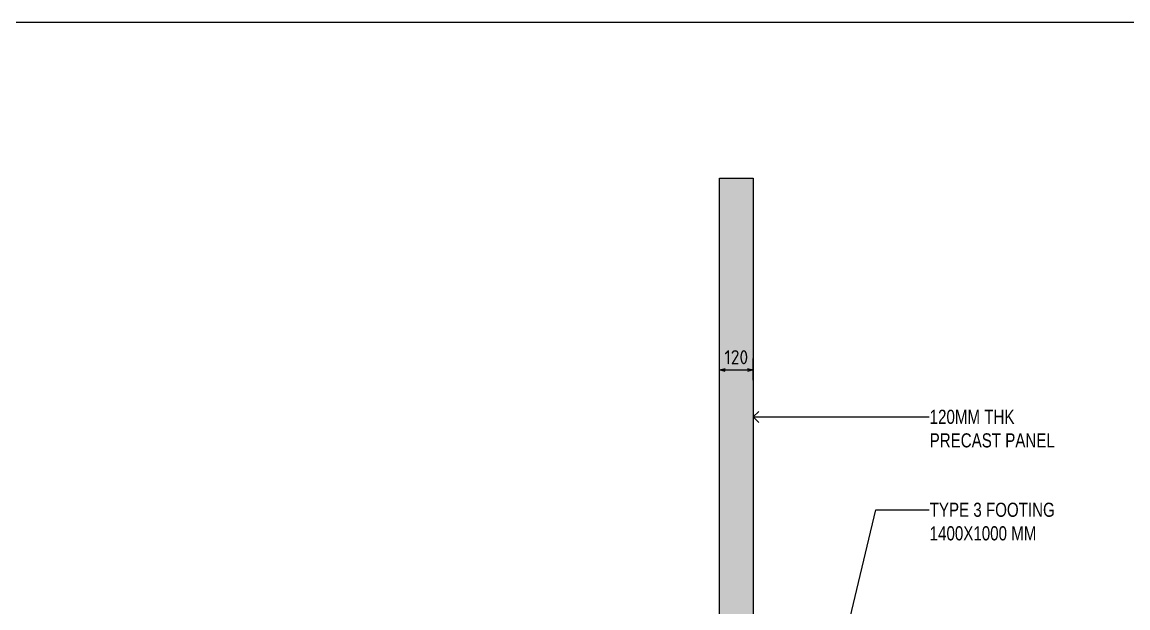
# Model space of a CAD drawing. Header units: centimetres. Extents: x -6122352 to 6876996, y -1694241 to 2592194.
# Drawn here: x 5578514 to 5582428, y -95850 to -93777 of the extents above; entities that cross this region are included whole.
import ezdxf
from ezdxf import colors
from ezdxf.entities.mleader import LeaderData, LeaderLine
from ezdxf.math import Vec2, Vec3

# ---------------------------------------------------------------- set-up
doc = ezdxf.new("R2010")
doc.units = ezdxf.units.CM
doc.header["$MEASUREMENT"] = 0
doc.header["$PDMODE"] = 66
doc.header["$PDSIZE"] = 100
doc.linetypes.add('CENTER', pattern=[2, 1.25, -0.25, 0.25, -0.25])
doc.layers.get('Defpoints').update_dxf_attribs({"color": 255, "linetype": 'CENTER'})
doc.layers.add('@MI-TYPE-01', color=30, linetype='Continuous')
doc.layers.add('A-GLASS HATCH', color=7, linetype='Continuous')
doc.styles.add('JWC 2.5MM', font='GOTHIC.TTF', dxfattribs={"width": 0.8, "height": 2.5})
doc.styles.add('Schueco-BEMSTIL', font='isocpeur.ttf', dxfattribs={"width": 0.9})
doc.dimstyles.new('MI- JWC-TXT-2.5 MM', dxfattribs={"dimscale": 1.5, "dimtxt": 2.5, "dimasz": 1, "dimexe": 2, "dimexo": 1, "dimgap": 1, "dimtad": 1, "dimdec": 0, "dimdsep": 46, "dimtxsty": 'Schueco-BEMSTIL', "dimblk": 'OPEN30', "dimcen": 0, "dimdle": 2, "dimclrd": 140, "dimclre": 8, "dimclrt": 40, "dimadec": 0, "dimazin": 2, "dimtfac": 1, "dimtdec": 0, "dimtix": 1, "dimtmove": 2, "dimatfit": 3, "dimldrblk": 'OPEN', "dimfxl": 2, "dimlwd": -1, "dimlwe": -1, "dimarcsym": 0})

# ---------------------------------------------------------------- blocks, each defined once
blk = doc.blocks.new('_Open30')
at = {"color": 0, "linetype": 'ByBlock', "lineweight": -2}
for p, q in [((-1, 0.27), (0, 0)), ((0, 0), (-1, -0.27)), ((0, 0), (-1, 0))]:
    blk.add_line(p, q, dxfattribs=at)
blk = doc.blocks.new('*D3569')
at = {"layer": '@MI-TYPE-01', "color": 8, "transparency": 16777216}
for p, q in [((5580981.9, -95044.3), (5580981.9, -94968.3)), ((5581101.9, -95044.3), (5581101.9, -94968.3))]:
    blk.add_line(p, q, dxfattribs=at)
at = {"layer": '@MI-TYPE-01', "color": 140, "transparency": 16777216}
blk.add_line((5581001.9, -95008.3), (5581081.9, -95008.3), dxfattribs=at)
at = {"layer": 'Defpoints', "color": 0, "transparency": 16777216}
for p in [(5581101.9, -95008.3), (5580981.9, -95064.3), (5581101.9, -95064.3)]:
    blk.add_point(p, dxfattribs=at)
at = {"layer": '@MI-TYPE-01', "color": 140, "transparency": 16777216, "xscale": 20, "yscale": 20, "zscale": 20, "rotation": 180}
blk.add_blockref('_Open30', (5580981.9, -95008.3), dxfattribs=at)
at = {"layer": '@MI-TYPE-01', "color": 140, "transparency": 16777216, "xscale": 20, "yscale": 20, "zscale": 20}
blk.add_blockref('_Open30', (5581101.9, -95008.3), dxfattribs=at)
at = {"layer": '@MI-TYPE-01', "color": 40, "transparency": 16777216, "insert": (5581041.9, -94963.3), "char_height": 50, "attachment_point": 5, "style": 'Schueco-BEMSTIL'}
blk.add_mtext('120', dxfattribs=at)
blk = doc.blocks.new('_Open')
at = {"color": 0, "linetype": 'ByBlock', "lineweight": -2}
for p, q in [((-1, 0.2), (0, 0)), ((-1, -0.2), (0, 0)), ((0, 0), (-1, 0))]:
    blk.add_line(p, q, dxfattribs=at)
blk = doc.blocks.new('_Open90')
at = {"color": 0, "linetype": 'ByBlock', "lineweight": -2}
for p, q in [((0, 0), (-1, 0)), ((-0.5, 0.5), (0, 0)), ((0, 0), (-0.5, -0.5))]:
    blk.add_line(p, q, dxfattribs=at)

msp = doc.modelspace()

# ---------------------------------------------------------------- hatches: boundary and pattern name
at = {"layer": 'A-GLASS HATCH'}
h = msp.add_hatch(dxfattribs=at)
h.set_pattern_fill('AR-CONC', color=256, scale=10)
h.set_pattern_definition([(50, (0, 0), (71.72601826, -6.2752135), [7.5, -82.5]), (355, (0, 0), (-13.8751334, 75.2192134), [6, -66]), (100.4514445, (5.98, -0.52), (57.8508847, 68.9439991), [6.3740192, -70.1142112]), (46.1842, (0, 20), (106.724133, -16.5519281), [11.25, -123.75]), (96.6356355, (8.89, 18.62), (93.4661946, 97.41186), [9.5610342, -105.171376]), (351.184164, (0, 20), (93.4661945, 97.41186), [9, -99]), (21, (10, 15), (59.6907052, -40.26188907), [7.5, -82.5]), (326, (10, 15), (24.3315332, 72.5150045), [6, -66]), (71.4514447, (14.974, 11.645), (84.0222377, 32.2531153), [6.374019, -70.1142112]), (37.5, (0, 0), (1.21598553, 33.28938538), [0, -65.2, 0, -67, 0, -66.25]), (7.5, (0, 0), (26.30695374, 39.44117119), [0, -38.2, 0, -63.7, 0, -25.25]), (327.5, (-22.3, 0), (53.38224362, -2.25548717), [0, -25, 0, -78, 0, -103.5]), (317.5, (-32.3, 0), (58.31861693, 10.01049823), [0, -32.5, 0, -51.8, 0, -73.5])])
h.paths.add_polyline_path([(5581101.92459, -94329.1372), (5580981.92459, -94329.1372), (5580981.92459, -96139.1372), (5581101.92459, -96139.1372)])
h.paths.add_polyline_path([(5581101.92459, -96139.1372), (5580981.92459, -96139.1372), (5580981.92459, -96879.1372), (5581101.92459, -96879.1372)])
h.paths.add_polyline_path([(5580986.67459, -95020.82293), (5581097.17459, -95020.82293), (5581097.17459, -94900.82293), (5580986.67459, -94900.82293)], flags=24)
h.paths.add_polyline_path([(5580966.42459, -96341.9816), (5581117.42459, -96341.9816), (5581117.42459, -96221.9816), (5580966.42459, -96221.9816)], flags=9)

# ---------------------------------------------------------------- linework, layer by layer
msp.add_lwpolyline([(5576407.9328, -93777.369), (5586303.80744, -93777.369), (5586303.80744, -100298.19074), (5576407.9328, -100298.19074)], close=True)
at = {"layer": '@MI-TYPE-01'}
msp.add_lwpolyline([(5580981.92459, -94329.1372), (5581101.92459, -94329.1372), (5581101.92459, -96879.1372), (5580981.92459, -96879.1372)], close=True, dxfattribs=at)

# ---------------------------------------------------------------- dimensions: what is measured, and where the dimension line sits
dim = msp.add_linear_dim(base=(5581101.92459, -95008.32293), p1=(5580981.92459, -95064.28038), p2=(5581101.92459, -95064.28038), dimstyle='MI- JWC-TXT-2.5 MM', dxfattribs=at)
dim.commit()
dim.dimension.update_dxf_attribs({"geometry": '*D3569', "text_midpoint": (5581041.92459, -94963.32293)})

# ---------------------------------------------------------------- leaders
ml = msp.add_multileader_mtext('Standard')
ml.set_content('120MM THK \\PPRECAST PANEL', color=256, style='JWC 2.5MM')
ml.set_leader_properties()
ml.set_arrow_properties(name='OPEN90')
ml.build(insert=Vec2(0, 0))
ml.multileader.update_dxf_attribs({"text_right_attachment_type": 6, "dogleg_length": 0.36, "arrow_head_size": 40, "scale": 20})
ctx = ml.context
ctx.base_point, ctx.scale, ctx.char_height, ctx.arrow_head_size, ctx.landing_gap_size, ctx.plane_origin = Vec3(5581724.66696, -95174.90435), 20, 50, 40, 1.8, Vec3(5581101.92459, -95174.90435)
ctx.right_attachment = 6
notes = []
notes.append((ctx, [(0, (1, 1, 0), (5581543.88537, -95174.90435), (1, 0), 180.7816, [(0, [(5581101.92459, -95174.90435)], 0, [])])]))
ctx.mtext.insert, ctx.mtext.flow_direction = Vec3(5581726.46696, -95149.27553), 5
ml = msp.add_multileader_mtext('Standard')
ml.set_content('TYPE 3 FOOTING\\P1400X1000 MM', color=256, style='JWC 2.5MM')
ml.set_leader_properties()
ml.set_arrow_properties(name='OPEN90')
ml.build(insert=Vec2(0, 0))
ml.multileader.update_dxf_attribs({"text_right_attachment_type": 6, "dogleg_length": 0.36, "arrow_head_size": 40, "scale": 20})
ctx = ml.context
ctx.base_point, ctx.scale, ctx.char_height, ctx.arrow_head_size, ctx.landing_gap_size, ctx.plane_origin = Vec3(5581724.66696, -95503.83587), 20, 50, 40, 1.8, Vec3(5581206.92459, -96389.1372)
ctx.right_attachment = 6
notes.append((ctx, [(0, (1, 1, 0), (5581535.5276, -95503.83587), (1, 0), 189.13936, [(0, [(5581204.97376, -96889.1372)], 0, [])])]))
ctx.mtext.insert, ctx.mtext.flow_direction = Vec3(5581726.46696, -95478.20705), 5
for ctx, leaders in notes:
    for number, flags, end, landing, length, lines in leaders:
        leader = LeaderData()
        leader.index, (leader.has_last_leader_line, leader.has_dogleg_vector, leader.attachment_direction) = number, flags
        leader.last_leader_point, leader.dogleg_vector, leader.dogleg_length = Vec3(end), Vec3(landing), length
        for number, points, colour, breaks in lines:
            line = LeaderLine()
            line.index, line.vertices, line.color, line.breaks = number, Vec3.list(points), colors.encode_raw_color(colour), breaks
            leader.lines.append(line)
        ctx.leaders.append(leader)

doc.saveas('drawing.dxf')
